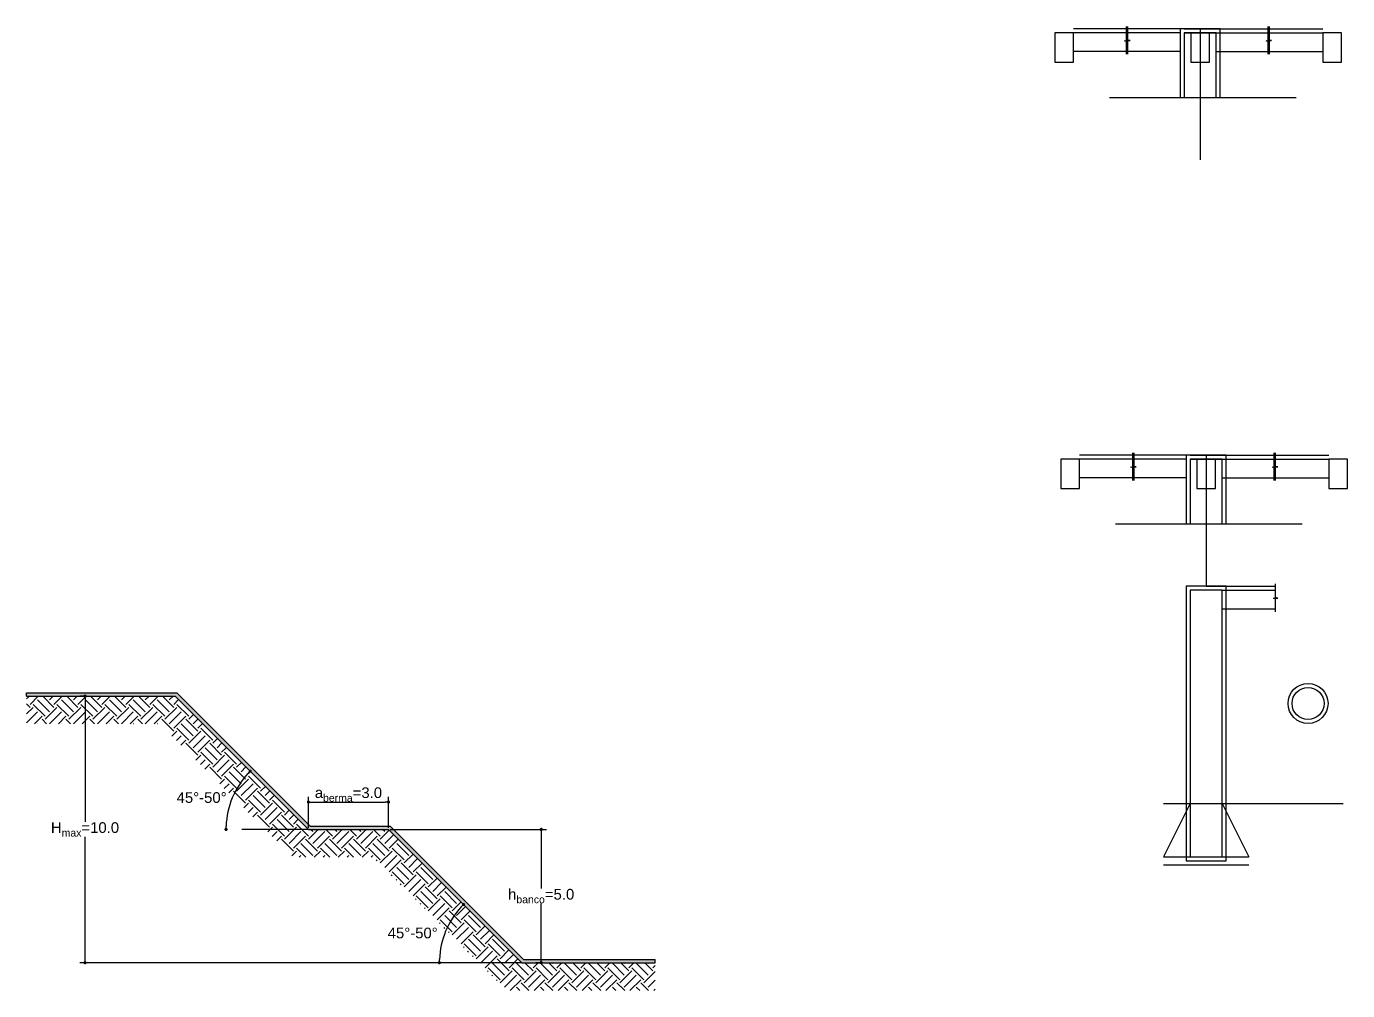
# Model space of a CAD drawing. Header units: metres. Extents: x 1491 to 3802, y 1670 to 4183.
# Drawn here: x 1927.93 to 1977.46, y 2088.85 to 2125.01 of the extents above; entities that cross this region are included whole.
import ezdxf

# ---------------------------------------------------------------- set-up
doc = ezdxf.new("R2010")
doc.units = ezdxf.units.M
doc.linetypes.add('HIDDEN', pattern=[0.375, 0.25, -0.125])
for name, color, linetype in [('0E_TEX_INT', 7, 'Continuous'), ('22_BLOQUE_RECORTE', 7, 'Continuous'), ('31_Cota', 191, 'Continuous'), ('50_HS_Granular', 8, 'Continuous')]:
    doc.layers.add(name, color=color, linetype=linetype)
doc.layers.add('42_HS_SECCIONES_SOLIDO', color=7, linetype='Continuous', true_color=0xdee2e1)
doc.styles.add('Annotative', font='Arial.ttf')
doc.dimstyles.new('Annotative_RDC', dxfattribs={"dimscale": 0.15, "dimtxt": 2, "dimasz": 0.6, "dimexe": 1, "dimexo": 0.3, "dimgap": 0.4, "dimtad": 1, "dimtih": 1, "dimtoh": 1, "dimdec": 1, "dimzin": 1, "dimdsep": 46, "dimtxsty": 'Annotative', "dimblk": 'DOT', "dimblk1": 'DOT', "dimblk2": 'DOT', "dimcen": 0.01, "dimclrd": 191, "dimclre": 191, "dimclrt": 7, "dimadec": 0, "dimazin": 0, "dimtfac": 1, "dimtdec": 1, "dimtmove": 2, "dimatfit": 3, "dimldrblk": 'DOT', "dimfxl": 1, "dimtolj": 1, "dimtzin": 0, "dimarcsym": 0})

# ---------------------------------------------------------------- blocks, each defined once
blk = doc.blocks.new('_DOT')
at = {"color": 0, "linetype": 'Continuous'}
blk.add_line((-0.5, 0), (-1, 0), dxfattribs=at)
at = {"color": 0, "linetype": 'Continuous', "const_width": 0.5}
blk.add_lwpolyline([(-0.25, 0, 1), (0.25, 0, 1)], format="xyb", close=True, dxfattribs=at)
blk = doc.blocks.new('*D75')
at = {"layer": '0E_TEX_INT', "color": 191, "lineweight": -2, "transparency": 16777216}
for p, q in [((1930.063, 2099.895), (1929.923, 2099.895)), ((1930.123, 2099.775), (1930.123, 2095.178)), ((1930.123, 2090.015), (1930.123, 2094.612)), ((1946.44, 2089.895), (1929.923, 2089.895))]:
    blk.add_line(p, q, dxfattribs=at)
at = {"layer": 'Defpoints', "color": 0, "transparency": 16777216}
for p in [(1930.123, 2099.895), (1930.123, 2099.895), (1946.5, 2089.895)]:
    blk.add_point(p, dxfattribs=at)
at = {"layer": '0E_TEX_INT', "color": 191, "lineweight": -2, "transparency": 16777216, "xscale": 0.12, "yscale": 0.12, "zscale": 0.12}
for p, rotation in [((1930.123, 2099.895), 90), ((1930.123, 2089.895), 270)]:
    blk.add_blockref('_DOT', p, dxfattribs=dict(at, rotation=rotation))
at = {"layer": '0E_TEX_INT', "color": 7, "transparency": 16777216, "insert": (1930.123, 2094.895), "char_height": 0.4, "attachment_point": 5, "style": 'Annotative'}
blk.add_mtext('\\A1;H{\\H0.7x;\\S^ max;}=10.0', dxfattribs=at)
blk = doc.blocks.new('*D76')
at = {"layer": '0E_TEX_INT', "color": 191, "lineweight": -2, "transparency": 16777216}
for p, q in [((1938.5, 2094.955), (1938.5, 2096.121)), ((1938.62, 2095.921), (1941.38, 2095.921)), ((1941.5, 2094.955), (1941.5, 2096.121))]:
    blk.add_line(p, q, dxfattribs=at)
at = {"layer": 'Defpoints', "color": 0, "transparency": 16777216}
for p in [(1941.5, 2095.921), (1938.5, 2094.895), (1941.5, 2094.895)]:
    blk.add_point(p, dxfattribs=at)
at = {"layer": '0E_TEX_INT', "color": 191, "lineweight": -2, "transparency": 16777216, "xscale": 0.12, "yscale": 0.12, "zscale": 0.12, "rotation": 180}
blk.add_blockref('_DOT', (1938.5, 2095.921), dxfattribs=at)
at = {"layer": '0E_TEX_INT', "color": 191, "lineweight": -2, "transparency": 16777216, "xscale": 0.12, "yscale": 0.12, "zscale": 0.12}
blk.add_blockref('_DOT', (1941.5, 2095.921), dxfattribs=at)
at = {"layer": '0E_TEX_INT', "color": 7, "transparency": 16777216, "insert": (1940, 2096.204), "char_height": 0.4, "attachment_point": 5, "style": 'Annotative'}
blk.add_mtext('\\A1;a{\\H0.7x;\\S^ berma;}=3.0', dxfattribs=at)
blk = doc.blocks.new('*D77')
at = {"layer": '0E_TEX_INT', "color": 191, "lineweight": -2, "transparency": 16777216}
for p, q in [((1941.56, 2094.895), (1947.427, 2094.895)), ((1947.227, 2094.775), (1947.227, 2092.678)), ((1947.227, 2090.015), (1947.227, 2092.112)), ((1947.167, 2089.895), (1947.027, 2089.895))]:
    blk.add_line(p, q, dxfattribs=at)
at = {"layer": 'Defpoints', "color": 0, "transparency": 16777216}
for p in [(1941.5, 2094.895), (1947.227, 2094.895), (1947.227, 2089.895)]:
    blk.add_point(p, dxfattribs=at)
at = {"layer": '0E_TEX_INT', "color": 191, "lineweight": -2, "transparency": 16777216, "xscale": 0.12, "yscale": 0.12, "zscale": 0.12}
for p, rotation in [((1947.227, 2094.895), 90), ((1947.227, 2089.895), 270)]:
    blk.add_blockref('_DOT', p, dxfattribs=dict(at, rotation=rotation))
at = {"layer": '0E_TEX_INT', "color": 7, "transparency": 16777216, "insert": (1947.227, 2092.395), "char_height": 0.4, "attachment_point": 5, "style": 'Annotative'}
blk.add_mtext('\\A1;h{\\H0.7x;\\S^ banco;}=5.0', dxfattribs=at)
blk = doc.blocks.new('*D79')
at = {"layer": '0E_TEX_INT', "color": 191, "lineweight": -2, "transparency": 16777216}
blk.add_arc((1938.5, 2094.895), 3.09, 137.2254, 177.7746, dxfattribs=at)
at = {"layer": 'Defpoints', "color": 0, "transparency": 16777216}
for p in [(1933.5, 2099.895), (1935.824, 2096.44), (1934.952, 2094.895), (1938.5, 2094.895), (1938.5, 2094.895)]:
    blk.add_point(p, dxfattribs=at)
at = {"layer": '0E_TEX_INT', "color": 191, "lineweight": -2, "transparency": 16777216, "xscale": 0.12, "yscale": 0.12, "zscale": 0.12}
for p, rotation in [((1936.315, 2097.08), 46.11272017244069), ((1935.41, 2094.895), 268.887279827561)]:
    blk.add_blockref('_DOT', p, dxfattribs=dict(at, rotation=rotation))
at = {"layer": '0E_TEX_INT', "color": 7, "transparency": 16777216, "insert": (1934.495, 2096.087), "char_height": 0.4, "attachment_point": 5, "style": 'Annotative'}
blk.add_mtext('\\A1;45°-50%%D', dxfattribs=at)
blk = doc.blocks.new('*D80')
at = {"layer": '0E_TEX_INT', "color": 191, "lineweight": -2, "transparency": 16777216}
blk.add_arc((1946.5, 2089.895), 3.09, 137.2254, 177.7746, dxfattribs=at)
at = {"layer": 'Defpoints', "color": 0, "transparency": 16777216}
for p in [(1941.5, 2094.895), (1943.824, 2091.44), (1942.952, 2089.895), (1946.5, 2089.895), (1946.5, 2089.895)]:
    blk.add_point(p, dxfattribs=at)
at = {"layer": '0E_TEX_INT', "color": 191, "lineweight": -2, "transparency": 16777216, "xscale": 0.12, "yscale": 0.12, "zscale": 0.12}
for p, rotation in [((1944.315, 2092.08), 46.1127201724391), ((1943.41, 2089.895), 268.8872798275592)]:
    blk.add_blockref('_DOT', p, dxfattribs=dict(at, rotation=rotation))
at = {"layer": '0E_TEX_INT', "color": 7, "transparency": 16777216, "insert": (1942.409, 2091.007), "char_height": 0.4, "attachment_point": 5, "style": 'Annotative'}
blk.add_mtext('\\A1;45°-50%%D', dxfattribs=at)

msp = doc.modelspace()

# ---------------------------------------------------------------- hatches: boundary and pattern name
at = {"layer": '42_HS_SECCIONES_SOLIDO'}
h = msp.add_hatch(color=256, dxfattribs=at)
h.dxf.hatch_style = 1
h.paths.add_polyline_path([(1927.926, 2100.016), (1933.564, 2100.016), (1938.564, 2095.016), (1941.564, 2095.016), (1946.564, 2090.016), (1951.5, 2090.016), (1951.5, 2089.895), (1946.5, 2089.895), (1941.5, 2094.895), (1938.5, 2094.895), (1933.5, 2099.895), (1927.926, 2099.895)])
at = {"layer": '50_HS_Granular'}
h = msp.add_hatch(dxfattribs=at)
h.set_pattern_fill('EARTH', color=256, scale=0.5, angle=45)
h.set_pattern_definition([(45, (0, 0), (9e-17, 0.89802561), [0.635, -0.635]), (45, (-0.1684, 0.1684), (9e-17, 0.89802561), [0.635, -0.635]), (45, (-0.33676, 0.33676), (9e-17, 0.89802561), [0.635, -0.635]), (135, (-0.33676, 0.449), (-0.89802561, 9e-17), [0.635, -0.635]), (135, (-0.1684, 0.6174), (-0.89802561, 9e-17), [0.635, -0.635]), (135, (4e-17, 0.7858), (-0.89802561, 9e-17), [0.635, -0.635])])
h.paths.add_polyline_path([(1933.5, 2099.895), (1927.926, 2099.895), (1927.926, 2098.85), (1932.926, 2098.85), (1937.926, 2093.85), (1940.926, 2093.85), (1945.926, 2088.85), (1951.5, 2088.85), (1951.5, 2089.895), (1946.5, 2089.895), (1941.5, 2094.895), (1938.5, 2094.895)])

# ---------------------------------------------------------------- linework, layer by layer
for p, q in [((1927.926, 2100.016), (1933.564, 2100.016)), ((1933.564, 2100.016), (1938.564, 2095.016)), ((1938.564, 2095.016), (1941.564, 2095.016)), ((1941.564, 2095.016), (1946.564, 2090.016)), ((1946.564, 2090.016), (1951.5, 2090.016))]:
    msp.add_line(p, q)
at = {"layer": '0E_TEX_INT'}
for p, q in [((1971.182, 2124.921), (1967.182, 2124.921)), ((1971.182, 2124.771), (1967.182, 2124.771)), ((1971.332, 2124.921), (1976.532, 2124.921)), ((1971.332, 2124.771), (1976.532, 2124.771)), ((1971.932, 2124.921), (1971.932, 2120.003)), ((1971.175, 2124.071), (1967.182, 2124.071)), ((1972.538, 2124.071), (1976.532, 2124.071)), ((1968.531, 2122.342), (1975.531, 2122.342)), ((1971.412, 2108.935), (1967.412, 2108.935)), ((1971.412, 2108.785), (1967.412, 2108.785)), ((1971.562, 2108.935), (1976.762, 2108.935)), ((1971.562, 2108.785), (1976.762, 2108.785)), ((1972.162, 2108.935), (1972.162, 2104.017)), ((1971.406, 2108.085), (1967.412, 2108.085)), ((1972.769, 2108.085), (1976.762, 2108.085)), ((1968.762, 2106.356), (1975.762, 2106.356)), ((1972.162, 2104.017), (1974.762, 2104.017)), ((1972.762, 2103.867), (1974.762, 2103.867)), ((1972.762, 2103.167), (1974.762, 2103.167)), ((1970.562, 2095.867), (1977.295, 2095.867)), ((1971.562, 2095.867), (1970.562, 2093.867)), ((1972.762, 2095.867), (1973.762, 2093.867)), ((1970.562, 2093.867), (1971.562, 2093.867)), ((1970.562, 2093.567), (1973.762, 2093.567)), ((1972.762, 2093.867), (1973.762, 2093.867))]:
    msp.add_line(p, q, dxfattribs=at)
for points in [[(1966.482, 2123.671), (1967.182, 2123.671), (1967.182, 2124.771), (1966.482, 2124.771)], [(1971.582, 2123.671), (1972.282, 2123.671), (1972.282, 2124.771), (1971.582, 2124.771)], [(1976.532, 2123.671), (1977.232, 2123.671), (1977.232, 2124.771), (1976.532, 2124.771)], [(1966.712, 2107.685), (1967.412, 2107.685), (1967.412, 2108.785), (1966.712, 2108.785)], [(1971.812, 2107.685), (1972.512, 2107.685), (1972.512, 2108.785), (1971.812, 2108.785)], [(1976.762, 2107.685), (1977.462, 2107.685), (1977.462, 2108.785), (1976.762, 2108.785)], [(1971.412, 2093.717), (1972.912, 2093.717), (1972.912, 2104.017), (1971.412, 2104.017)], [(1971.562, 2093.867), (1972.762, 2093.867), (1972.762, 2103.867), (1971.562, 2103.867)]]:
    msp.add_lwpolyline(points, close=True, dxfattribs=at)
for points in [[(1972.682, 2122.342), (1972.682, 2124.921), (1971.182, 2124.921), (1971.182, 2122.342)], [(1972.532, 2122.342), (1972.532, 2124.771), (1971.332, 2124.771), (1971.332, 2122.342)], [(1972.912, 2106.356), (1972.912, 2108.935), (1971.412, 2108.935), (1971.412, 2106.356)], [(1972.762, 2106.356), (1972.762, 2108.785), (1971.562, 2108.785), (1971.562, 2106.356)]]:
    msp.add_lwpolyline(points, dxfattribs=at)
for radius in [0.75, 0.6]:
    msp.add_circle((1975.98, 2099.618), radius, dxfattribs=at)
at = {"layer": '22_BLOQUE_RECORTE'}
for points in [[(1969.177, 2123.964), (1969.177, 2124.449), (1969.097, 2124.466), (1969.257, 2124.475), (1969.177, 2124.49), (1969.177, 2125.009)], [(1969.227, 2123.964), (1969.227, 2124.449), (1969.147, 2124.466), (1969.307, 2124.475), (1969.227, 2124.49), (1969.227, 2125.009)], [(1974.485, 2123.964), (1974.485, 2124.449), (1974.405, 2124.466), (1974.565, 2124.475), (1974.485, 2124.49), (1974.485, 2125.009)], [(1974.535, 2123.964), (1974.535, 2124.449), (1974.455, 2124.466), (1974.615, 2124.475), (1974.535, 2124.49), (1974.535, 2125.009)], [(1969.408, 2107.978), (1969.408, 2108.463), (1969.327, 2108.48), (1969.488, 2108.489), (1969.408, 2108.504), (1969.408, 2109.023)], [(1969.458, 2107.978), (1969.458, 2108.463), (1969.377, 2108.48), (1969.538, 2108.489), (1969.458, 2108.504), (1969.458, 2109.023)], [(1974.716, 2107.978), (1974.716, 2108.463), (1974.635, 2108.48), (1974.796, 2108.489), (1974.716, 2108.504), (1974.716, 2109.023)], [(1974.766, 2107.978), (1974.766, 2108.463), (1974.685, 2108.48), (1974.846, 2108.489), (1974.766, 2108.504), (1974.766, 2109.023)], [(1974.762, 2103.06), (1974.762, 2103.545), (1974.682, 2103.562), (1974.843, 2103.571), (1974.762, 2103.586), (1974.762, 2104.105)]]:
    msp.add_lwpolyline(points, dxfattribs=at)
at = {"layer": '31_Cota', "linetype": 'HIDDEN', "ltscale": 10}
for p, q in [((1938.5, 2094.895), (1934.952, 2094.895)), ((1946.5, 2089.895), (1942.952, 2089.895))]:
    msp.add_line(p, q, dxfattribs=at)
at = {"layer": '50_HS_Granular'}
for p, q in [((1927.926, 2099.895), (1927.926, 2100.016)), ((1927.926, 2099.895), (1933.5, 2099.895)), ((1933.5, 2099.895), (1938.5, 2094.895)), ((1938.5, 2094.895), (1941.5, 2094.895)), ((1941.5, 2094.895), (1946.5, 2089.895)), ((1951.5, 2089.895), (1951.5, 2090.016)), ((1946.5, 2089.895), (1951.5, 2089.895))]:
    msp.add_line(p, q, dxfattribs=at)

# ---------------------------------------------------------------- dimensions: what is measured, and where the dimension line sits
at = {"layer": '0E_TEX_INT'}
for base, p1, p2, text, picture, middle in [((1930.123, 2099.895), (1946.5, 2089.895), (1930.123, 2099.895), 'H{\\H0.7x;\\S^ max;}=<>', '*D75', (1930.123, 2094.895)), ((1947.227, 2094.895), (1947.227, 2089.895), (1941.5, 2094.895), 'h{\\H0.7x;\\S^ banco;}=<>', '*D77', (1947.227, 2092.395))]:
    dim = msp.add_linear_dim(base=base, p1=p1, p2=p2, angle=90, text=text, dimstyle='Annotative_RDC', dxfattribs=at)
    dim.commit()
    dim.dimension.update_dxf_attribs({"geometry": picture, "text_midpoint": middle})
for base, line1, line2, picture, middle in [((1935.824, 2096.44), ((1938.5, 2094.895), (1934.952, 2094.895)), ((1933.5, 2099.895), (1938.5, 2094.895)), '*D79', (1934.495, 2096.087)), ((1943.824, 2091.44), ((1946.5, 2089.895), (1942.952, 2089.895)), ((1941.5, 2094.895), (1946.5, 2089.895)), '*D80', (1942.409, 2091.007))]:
    dim = msp.add_angular_dim_2l(base=base, line1=line1, line2=line2, text='<>-50%%D', dimstyle='Annotative_RDC', override={"dimscale": 0}, dxfattribs=at)
    dim.commit()
    dim.dimension.update_dxf_attribs({"geometry": picture, "text_midpoint": middle, "dimtype": 162})
dim = msp.add_linear_dim(base=(1941.5, 2095.921), p1=(1938.5, 2094.895), p2=(1941.5, 2094.895), text='a{\\H0.7x;\\S^ berma;}=<>', dimstyle='Annotative_RDC', dxfattribs=at)
dim.commit()
dim.dimension.update_dxf_attribs({"geometry": '*D76', "text_midpoint": (1940, 2096.204)})

doc.saveas('drawing.dxf')
